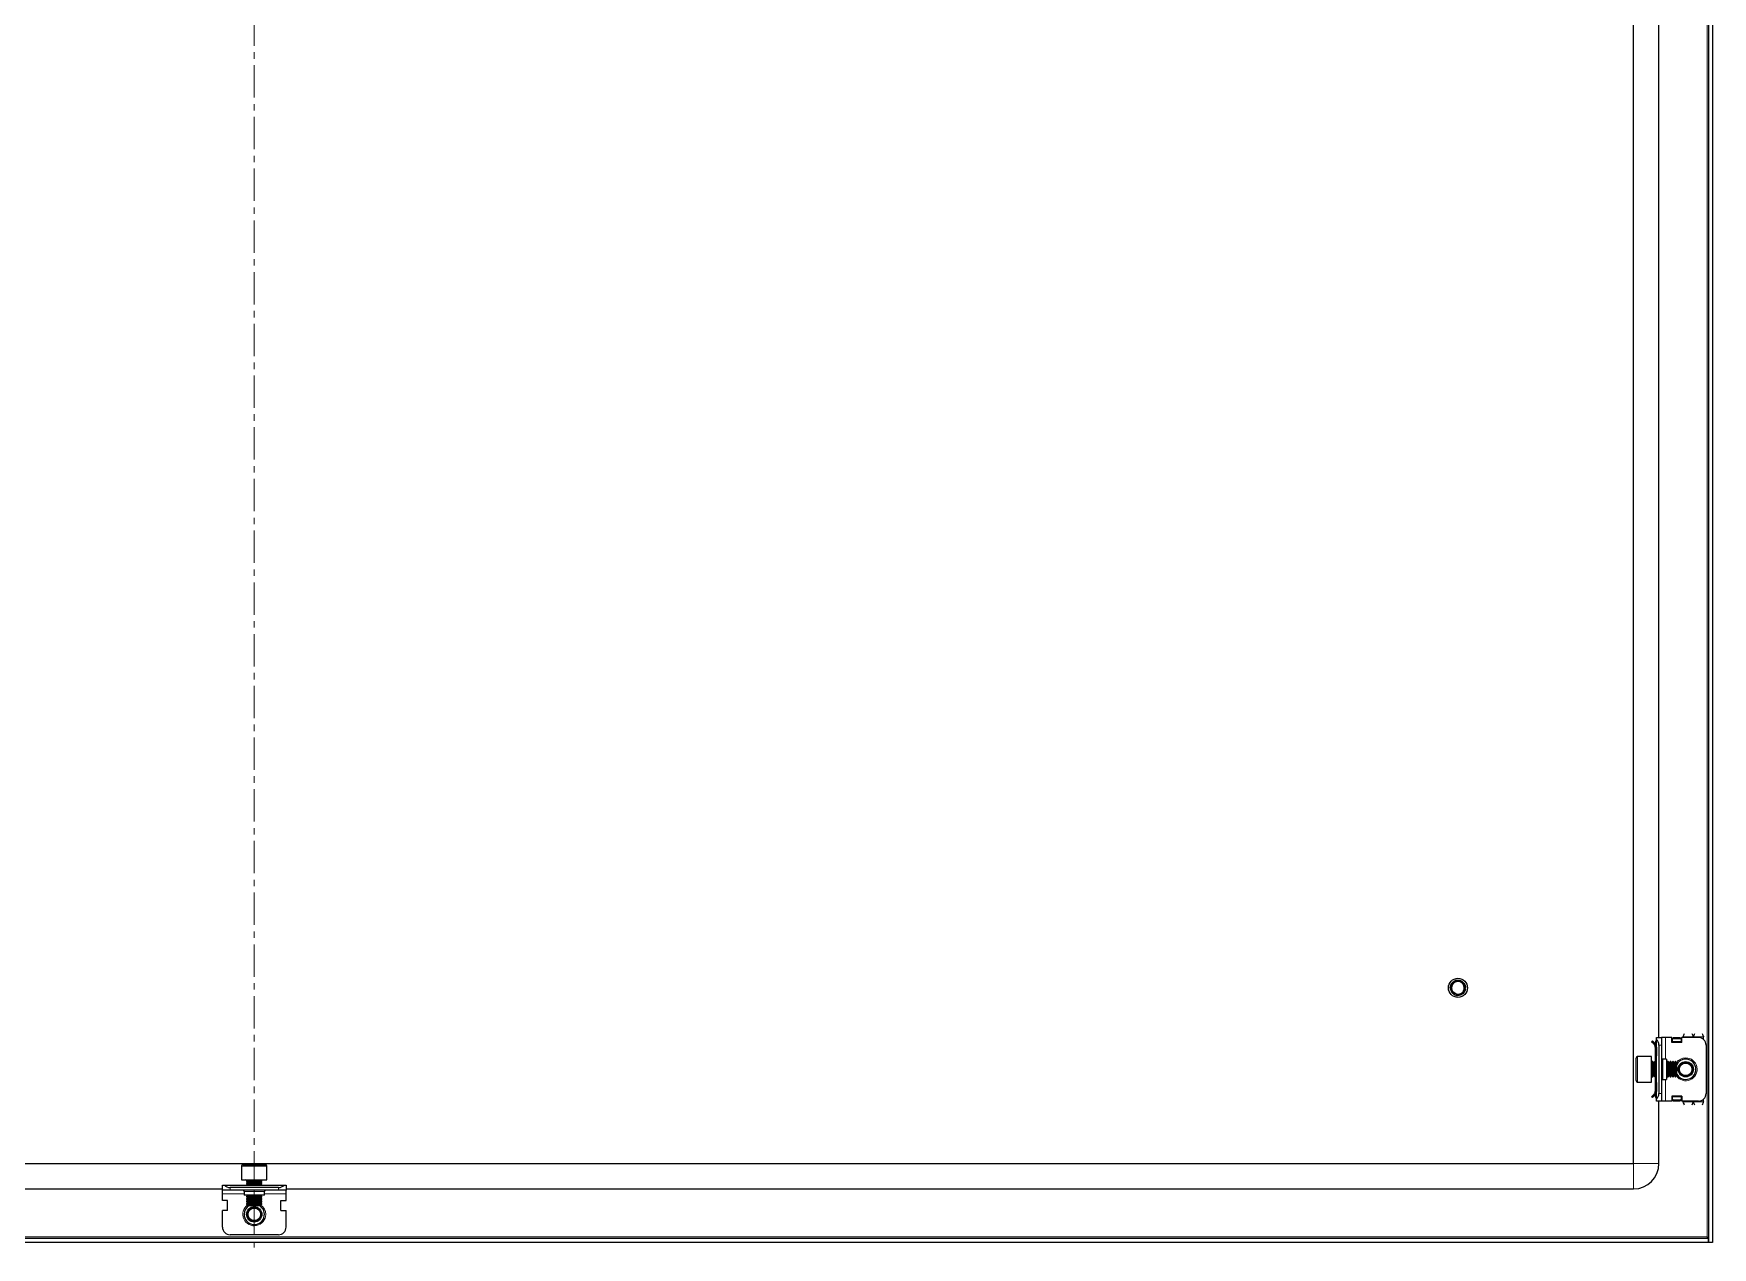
# Model space of a CAD drawing. Header units: millimetres. Extents: x -637 to 2088, y -736 to 1285.
# Drawn here: x 1428 to 2088, y -622 to -145 of the extents above; entities that cross this region are included whole.
import ezdxf

# ---------------------------------------------------------------- set-up
doc = ezdxf.new("R2010")
doc.units = ezdxf.units.MM
doc.linetypes.add('CENTERX2', pattern=[20.32, 12.7, -2.54, 2.54, -2.54])
doc.layers.add('FORMAT', color=7, linetype='Continuous')

msp = doc.modelspace()

# ---------------------------------------------------------------- linework, layer by layer
at = {"color": 8, "linetype": 'Continuous', "lineweight": 18}
for p, q in [((2086.01, 1138.51), (2086.01, -618.29)), ((2069.61, -539.89), (2069.61, -548.39)), ((2076.61, -539.64), (2080.61, -539.64)), ((2084.61, -539.64), (2080.61, -539.64)), ((2058.71, -547.39), (2058.71, -549.69)), ((2066.11, -541.89), (2065.61, -541.89)), ((2066.11, -541.39), (2065.9, -541.18)), ((2068.11, -542.89), (2067.11, -542.89)), ((2075.86, -541.53), (2072.36, -541.53)), ((2058.71, -549.69), (2058.71, -557.39)), ((2064.36, -549.39), (2064.36, -555.39)), ((2068.61, -548.39), (2068.61, -556.39)), ((2069.61, -556.39), (2069.61, -564.89)), ((2066.11, -562.89), (2065.61, -562.89)), ((2066.11, -563.39), (2065.9, -563.59)), ((2067.11, -561.89), (2068.11, -561.89)), ((2072.36, -563.24), (2075.86, -563.24)), ((2080.61, -565.14), (2076.61, -565.14)), ((2084.61, -565.14), (2080.61, -565.14)), ((1517.8, -590.49), (1510.11, -590.49)), ((1520.11, -590.49), (1517.8, -590.49)), ((2057.11, -589.39), (2057.11, -599.39)), ((2057.11, -589.39), (2067.11, -589.39)), ((1505.61, -598.89), (1505.61, -599.89)), ((1518.11, -596.14), (1512.11, -596.14)), ((1524.61, -599.89), (1524.61, -598.89)), ((1511.11, -601.39), (1502.61, -601.39)), ((1519.11, -600.39), (1511.11, -600.39)), ((1527.61, -601.39), (1519.11, -601.39)), ((2086.01, -618.29), (944.21, -618.29))]:
    msp.add_line(p, q, dxfattribs=at)
at = {"color": 7, "linetype": 'Continuous', "lineweight": 25}
for p, q in [((2086.61, 1140.61), (2086.61, -620.39)), ((2088.11, 1140.61), (2088.11, -620.39)), ((2057.11, -589.39), (2057.11, 1109.61)), ((2067.11, -539.89), (2067.11, -64.89)), ((1985.11, -520.19), (1985.17, -519.88)), ((1985.11, -520.19), (1985.11, -520.24)), ((1985.11, -520.39), (1985.11, -520.38)), ((1985.13, -519.98), (1985.13, -520.03)), ((1985.13, -520.79), (1985.14, -520.84)), ((1985.17, -519.78), (1985.16, -519.83)), ((1985.21, -519.59), (1985.2, -519.63)), ((1985.27, -519.41), (1985.26, -519.45)), ((1985.32, -519.27), (1985.43, -519.09)), ((1985.34, -519.27), (1985.44, -519.08)), ((1985.81, -521.25), (1985.65, -520.84)), ((1985.84, -518.42), (1986, -518.29)), ((1985.87, -518.46), (1985.98, -518.27)), ((1986.57, -517.81), (1986.84, -517.69)), ((1987.13, -517.55), (1987.42, -517.49)), ((1987.51, -517.45), (1987.46, -517.46)), ((1988.64, -517.44), (1988.6, -517.43)), ((1988.82, -517.47), (1988.78, -517.46)), ((1989, -517.52), (1988.96, -517.51)), ((1989.18, -517.59), (1989.14, -517.57)), ((1989.54, -517.75), (1989.5, -517.73)), ((1989.54, -517.75), (1989.68, -517.87)), ((1989.71, -517.85), (1989.67, -517.83)), ((1989.89, -517.97), (1989.85, -517.94)), ((1989.89, -517.97), (1990.09, -518.16)), ((1990.05, -518.1), (1990.01, -518.07)), ((1990.2, -518.24), (1990.16, -518.2)), ((1990.33, -518.38), (1990.3, -518.34)), ((1990.92, -519.35), (1990.92, -519.34)), ((1991.02, -521.09), (1990.95, -521.33)), ((1990.98, -519.52), (1990.97, -519.48)), ((1991.03, -519.7), (1991.02, -519.66)), ((1991.02, -521.09), (1991.03, -521.04)), ((1991.06, -519.89), (1991.06, -519.84)), ((1991.06, -520.89), (1991.07, -520.84)), ((1991.09, -520.08), (1991.08, -520.03)), ((1991.1, -520.28), (1991.08, -520.52)), ((1991.09, -520.69), (1991.1, -520.64)), ((1991.1, -520.28), (1991.1, -520.23)), ((1991.1, -520.48), (1991.11, -520.43)), ((1985.95, -522.47), (1985.83, -522.33)), ((1985.83, -522.34), (1985.85, -522.36)), ((1985.95, -522.47), (1985.98, -522.5)), ((1986.09, -522.61), (1986.12, -522.64)), ((1986.24, -522.74), (1986.28, -522.77)), ((1986.41, -522.86), (1986.45, -522.89)), ((1987.91, -523.38), (1988.65, -523.31)), ((1988.8, -523.31), (1988.84, -523.3)), ((1988.99, -523.25), (1989.03, -523.24)), ((1989.18, -523.19), (1989.23, -523.17)), ((1989.55, -523.01), (1989.33, -523.09)), ((1989.37, -523.11), (1989.42, -523.09)), ((1989.73, -522.91), (1989.53, -523.02)), ((1989.55, -522.94), (1989.6, -522.99)), ((1989.55, -523.01), (1989.6, -522.99)), ((1990.18, -522.55), (1990.21, -522.52)), ((1990.97, -521.28), (1990.98, -521.23)), ((2066.11, -539.89), (2068.11, -539.89)), ((2066.11, -540.65), (2066.11, -539.89)), ((2066.11, -564.12), (2066.11, -540.65)), ((2068.11, -539.89), (2068.11, -542.89)), ((2069.61, -539.89), (2068.11, -539.89)), ((2072.11, -539.89), (2069.61, -539.89)), ((2072.11, -541.89), (2072.11, -539.89)), ((2072.36, -540.27), (2072.86, -539.91)), ((2072.86, -540.27), (2072.36, -540.62)), ((2072.36, -540.62), (2072.36, -540.27)), ((2072.36, -541.53), (2072.36, -540.62)), ((2072.86, -539.91), (2072.86, -540.27)), ((2072.86, -539.91), (2075.36, -539.91)), ((2072.86, -540.27), (2075.36, -540.27)), ((2075.36, -540.27), (2075.36, -539.91)), ((2075.36, -539.91), (2075.86, -540.27)), ((2075.86, -540.62), (2075.36, -540.27)), ((2075.86, -540.27), (2075.86, -540.62)), ((2075.86, -540.62), (2075.86, -541.53)), ((2075.91, -540), (2075.91, -541.89)), ((2076.11, -540), (2075.91, -540)), ((2076.11, -541.89), (2076.11, -539.89)), ((2082.61, -539.89), (2076.11, -539.89)), ((2076.61, -539.89), (2076.61, -539.64)), ((2084.61, -540.65), (2084.61, -539.64)), ((2064.11, -547.39), (2058.71, -547.39)), ((2064.11, -549.69), (2064.11, -547.39)), ((2064.55, -541.25), (2064.19, -541.6)), ((2065.17, -542.58), (2064.19, -541.6)), ((2065.52, -542.22), (2064.55, -541.25)), ((2065.17, -542.58), (2065.52, -542.22)), ((2065.61, -541.89), (2065.61, -542.28)), ((2065.61, -543.64), (2066.11, -543.64)), ((2065.61, -543.64), (2065.61, -547.14)), ((2066.11, -547.14), (2065.61, -547.14)), ((2065.61, -547.14), (2065.61, -549.39)), ((2065.9, -541.18), (2066.11, -540.97)), ((2066.11, -543.64), (2066.11, -547.14)), ((2067.11, -542.89), (2067.11, -561.89)), ((2068.11, -542.89), (2068.11, -561.89)), ((2076.11, -541.89), (2072.11, -541.89)), ((2072.36, -541.89), (2072.36, -541.53)), ((2075.86, -541.53), (2075.86, -541.89)), ((2085.61, -542.89), (2085.61, -561.89)), ((2058.11, -550.02), (2058.11, -547.99)), ((2058.11, -556.79), (2058.11, -550.02)), ((2064.11, -557.39), (2064.11, -549.69)), ((2064.72, -549.39), (2064.36, -549.39)), ((2065.11, -549.94), (2064.72, -549.39)), ((2064.72, -554.91), (2064.72, -549.39)), ((2065.49, -549.39), (2065.11, -549.94)), ((2065.11, -554.45), (2065.11, -549.94)), ((2065.72, -549.39), (2065.49, -549.39)), ((2065.49, -554.91), (2065.49, -549.39)), ((2066.11, -549.94), (2065.72, -549.39)), ((2065.72, -554.91), (2065.72, -549.39)), ((2070.11, -548.39), (2068.61, -548.39)), ((2070.11, -548.39), (2070.11, -556.39)), ((2070.49, -549.39), (2070.11, -549.94)), ((2070.72, -549.39), (2070.49, -549.39)), ((2070.49, -554.91), (2070.49, -549.39)), ((2071.11, -549.94), (2070.72, -549.39)), ((2070.72, -554.91), (2070.72, -549.39)), ((2071.49, -549.39), (2071.11, -549.94)), ((2071.11, -554.45), (2071.11, -549.94)), ((2071.72, -549.39), (2071.49, -549.39)), ((2071.49, -554.91), (2071.49, -549.39)), ((2072.11, -549.94), (2071.72, -549.39)), ((2071.72, -554.91), (2071.72, -549.39)), ((2072.49, -549.39), (2072.11, -549.94)), ((2072.11, -554.45), (2072.11, -549.94)), ((2072.72, -549.39), (2072.49, -549.39)), ((2072.49, -554.91), (2072.49, -549.39)), ((2073.11, -549.94), (2072.72, -549.39)), ((2072.72, -554.91), (2072.72, -549.39)), ((2073.49, -549.39), (2073.11, -549.94)), ((2073.11, -554.45), (2073.11, -549.94)), ((2073.55, -549.39), (2073.49, -549.39)), ((2073.49, -554.91), (2073.49, -549.39)), ((2074.11, -549.94), (2073.55, -549.39)), ((2073.55, -550.77), (2073.55, -549.39)), ((2073.55, -555.39), (2073.55, -550.77)), ((2074.11, -551.07), (2074.11, -549.94)), ((2074.11, -554.83), (2074.11, -551.07)), ((2058.71, -557.39), (2064.11, -557.39)), ((2064.36, -555.39), (2064.72, -555.39)), ((2064.72, -555.39), (2065.11, -554.83)), ((2064.72, -555.39), (2064.72, -554.91)), ((2065.11, -554.83), (2065.11, -554.45)), ((2065.11, -554.83), (2065.49, -555.39)), ((2065.49, -555.39), (2065.49, -554.91)), ((2065.49, -555.39), (2065.72, -555.39)), ((2065.61, -555.39), (2065.61, -557.64)), ((2065.61, -557.64), (2066.11, -557.64)), ((2065.61, -557.64), (2065.61, -561.14)), ((2065.72, -555.39), (2066.11, -554.83)), ((2065.72, -555.39), (2065.72, -554.91)), ((2066.11, -557.64), (2066.11, -561.14)), ((2068.61, -556.39), (2070.11, -556.39)), ((2070.11, -554.83), (2070.49, -555.39)), ((2070.49, -555.39), (2070.49, -554.91)), ((2070.49, -555.39), (2070.72, -555.39)), ((2070.72, -555.39), (2071.11, -554.83)), ((2070.72, -555.39), (2070.72, -554.91)), ((2071.11, -554.83), (2071.11, -554.45)), ((2071.11, -554.83), (2071.49, -555.39)), ((2071.49, -555.39), (2071.49, -554.91)), ((2071.49, -555.39), (2071.72, -555.39)), ((2071.72, -555.39), (2072.11, -554.83)), ((2071.72, -555.39), (2071.72, -554.91)), ((2072.11, -554.83), (2072.11, -554.45)), ((2072.11, -554.83), (2072.49, -555.39)), ((2072.49, -555.39), (2072.49, -554.91)), ((2072.49, -555.39), (2072.72, -555.39)), ((2072.72, -555.39), (2073.11, -554.83)), ((2072.72, -555.39), (2072.72, -554.91)), ((2073.11, -554.83), (2073.11, -554.45)), ((2073.11, -554.83), (2073.49, -555.39)), ((2073.49, -555.39), (2073.49, -554.91)), ((2073.49, -555.39), (2073.55, -555.39)), ((2073.55, -555.39), (2074.11, -554.83)), ((2065.17, -562.2), (2064.19, -563.17)), ((2064.55, -563.53), (2064.19, -563.17)), ((2065.52, -562.55), (2064.55, -563.53)), ((2065.17, -562.2), (2065.52, -562.55)), ((2065.61, -561.14), (2066.11, -561.14)), ((2065.61, -562.89), (2065.61, -562.43)), ((2066.11, -563.8), (2065.9, -563.59)), ((2066.11, -564.89), (2066.11, -564.12)), ((2068.11, -564.89), (2066.11, -564.89)), ((2067.11, -589.39), (2067.11, -564.89)), ((2068.11, -561.89), (2068.11, -564.89)), ((2069.61, -564.89), (2068.11, -564.89)), ((2072.11, -564.89), (2069.61, -564.89)), ((2076.11, -562.89), (2072.11, -562.89)), ((2072.11, -562.89), (2072.11, -564.89)), ((2072.36, -563.24), (2072.36, -562.89)), ((2072.36, -564.15), (2072.36, -563.24)), ((2072.36, -564.15), (2072.86, -564.51)), ((2072.36, -564.51), (2072.36, -564.15)), ((2072.86, -564.86), (2072.36, -564.51)), ((2075.36, -564.51), (2072.86, -564.51)), ((2072.86, -564.51), (2072.86, -564.86)), ((2075.36, -564.86), (2072.86, -564.86)), ((2075.36, -564.51), (2075.86, -564.15)), ((2075.36, -564.86), (2075.36, -564.51)), ((2075.86, -564.51), (2075.36, -564.86)), ((2075.86, -562.89), (2075.86, -563.24)), ((2075.86, -563.24), (2075.86, -564.15)), ((2075.86, -564.15), (2075.86, -564.51)), ((2075.91, -562.89), (2075.91, -564.77)), ((2075.91, -564.77), (2076.11, -564.77)), ((2076.11, -562.89), (2076.11, -564.89)), ((2082.61, -564.89), (2076.11, -564.89)), ((2076.61, -565.14), (2076.61, -564.89)), ((2084.61, -565.14), (2084.61, -564.12)), ((973.11, -589.39), (2057.11, -589.39)), ((1510.11, -590.49), (1510.11, -595.89)), ((1510.71, -589.89), (1517.48, -589.89)), ((1517.48, -589.89), (1519.51, -589.89)), ((1520.11, -595.89), (1520.11, -590.49)), ((973.11, -599.39), (1502.61, -599.39)), ((1502.61, -599.89), (1502.61, -597.89)), ((1502.61, -597.89), (1503.37, -597.89)), ((1505.61, -599.89), (1502.61, -599.89)), ((1502.61, -601.39), (1502.61, -599.89)), ((1503.37, -597.89), (1526.84, -597.89)), ((1524.61, -598.89), (1505.61, -598.89)), ((1524.61, -599.89), (1505.61, -599.89)), ((1510.11, -595.89), (1517.8, -595.89)), ((1512.11, -596.14), (1512.11, -596.5)), ((1512.11, -596.5), (1512.66, -596.89)), ((1512.11, -596.5), (1512.58, -596.5)), ((1512.66, -596.89), (1512.11, -597.27)), ((1512.11, -597.27), (1512.11, -597.5)), ((1512.11, -597.27), (1512.58, -597.27)), ((1512.11, -597.5), (1512.66, -597.89)), ((1512.11, -597.5), (1512.58, -597.5)), ((1512.58, -596.5), (1518.11, -596.5)), ((1512.58, -597.27), (1518.11, -597.27)), ((1512.58, -597.5), (1518.11, -597.5)), ((1512.66, -596.89), (1513.05, -596.89)), ((1513.05, -596.89), (1517.55, -596.89)), ((1517.55, -596.89), (1518.11, -596.5)), ((1518.11, -597.27), (1517.55, -596.89)), ((1517.55, -597.89), (1518.11, -597.5)), ((1517.8, -595.89), (1520.11, -595.89)), ((1518.11, -596.5), (1518.11, -596.14)), ((1518.11, -597.5), (1518.11, -597.27)), ((1527.61, -599.89), (1524.61, -599.89)), ((1526.84, -597.89), (1527.61, -597.89)), ((1527.61, -597.89), (1527.61, -599.89)), ((1527.61, -599.39), (2057.11, -599.39)), ((1527.61, -601.39), (1527.61, -599.89)), ((1502.61, -603.89), (1502.61, -601.39)), ((1504.61, -603.89), (1502.61, -603.89)), ((1504.61, -607.89), (1504.61, -603.89)), ((1511.11, -600.39), (1511.11, -601.89)), ((1519.11, -601.89), (1511.11, -601.89)), ((1512.66, -601.89), (1512.11, -602.27)), ((1512.11, -602.27), (1512.11, -602.5)), ((1512.11, -602.27), (1512.58, -602.27)), ((1512.11, -602.5), (1512.66, -602.89)), ((1512.11, -602.5), (1512.58, -602.5)), ((1512.66, -602.89), (1512.11, -603.27)), ((1512.11, -603.27), (1512.11, -603.5)), ((1512.11, -603.27), (1512.58, -603.27)), ((1512.11, -603.5), (1512.66, -603.89)), ((1512.11, -603.5), (1512.58, -603.5)), ((1512.66, -603.89), (1512.11, -604.27)), ((1512.11, -604.27), (1512.11, -604.5)), ((1512.11, -604.27), (1512.58, -604.27)), ((1512.11, -604.5), (1512.66, -604.89)), ((1512.11, -604.5), (1512.58, -604.5)), ((1512.66, -604.89), (1512.11, -605.27)), ((1512.11, -605.27), (1512.11, -605.33)), ((1512.11, -605.27), (1512.58, -605.27)), ((1512.11, -605.33), (1512.66, -605.89)), ((1512.11, -605.33), (1516.72, -605.33)), ((1512.58, -602.27), (1518.11, -602.27)), ((1512.58, -602.5), (1518.11, -602.5)), ((1512.58, -603.27), (1518.11, -603.27)), ((1512.58, -603.5), (1518.11, -603.5)), ((1512.58, -604.27), (1518.11, -604.27)), ((1512.58, -604.5), (1518.11, -604.5)), ((1512.58, -605.27), (1518.11, -605.27)), ((1512.66, -602.89), (1513.05, -602.89)), ((1512.66, -603.89), (1513.05, -603.89)), ((1512.66, -604.89), (1513.05, -604.89)), ((1512.66, -605.89), (1516.42, -605.89)), ((1513.05, -602.89), (1517.55, -602.89)), ((1513.05, -603.89), (1517.55, -603.89)), ((1513.05, -604.89), (1517.55, -604.89)), ((1516.42, -605.89), (1517.55, -605.89)), ((1516.72, -605.33), (1518.11, -605.33)), ((1518.11, -602.27), (1517.55, -601.89)), ((1517.55, -602.89), (1518.11, -602.5)), ((1518.11, -603.27), (1517.55, -602.89)), ((1517.55, -603.89), (1518.11, -603.5)), ((1518.11, -604.27), (1517.55, -603.89)), ((1517.55, -604.89), (1518.11, -604.5)), ((1518.11, -605.27), (1517.55, -604.89)), ((1517.55, -605.89), (1518.11, -605.33)), ((1518.11, -602.5), (1518.11, -602.27)), ((1518.11, -603.5), (1518.11, -603.27)), ((1518.11, -604.5), (1518.11, -604.27)), ((1518.11, -605.33), (1518.11, -605.27)), ((1519.11, -601.89), (1519.11, -600.39)), ((1525.61, -603.89), (1527.61, -603.89)), ((1525.61, -607.89), (1525.61, -603.89)), ((1527.61, -603.89), (1527.61, -601.39)), ((1502.61, -614.39), (1502.61, -607.89)), ((1504.61, -607.89), (1502.61, -607.89)), ((1525.61, -607.89), (1527.61, -607.89)), ((1527.61, -614.39), (1527.61, -607.89)), ((2086.41, -618.89), (943.81, -618.89)), ((1524.61, -617.39), (1505.61, -617.39)), ((2086.01, -618.29), (2086.25, -618.89)), ((2086.41, -618.89), (2086.41, -620.39)), ((2086.41, -620.39), (943.81, -620.39)), ((2088.11, -620.39), (2086.61, -620.39))]:
    msp.add_line(p, q, dxfattribs=at)
for centre, radius in [((1988.11, -520.39), 3.75), ((2077.61, -552.39), 3), ((2077.61, -552.39), 2.76), ((2077.61, -552.39), 2.45), ((1515.11, -609.39), 3), ((1515.11, -609.39), 2.76), ((1515.11, -609.39), 2.45)]:
    msp.add_circle(centre, radius, dxfattribs=at)
for centre, radius, start, end in [((1988.11, -520.39), 3, 180, 220.74374), ((1988.11, -520.39), 2.5, 168.59442, 190.51652), ((1988.11, -520.39), 2.5, 108.59442, 168.59442), ((1988.11, -520.39), 2.5, 48.59442, 108.59442), ((1988.11, -520.39), 2.5, 288.59442, 348.59442), ((1988.11, -520.39), 2.5, 348.59442, 48.59442), ((1988.11, -520.39), 3, 239.92857, 266.21929), ((1988.11, -520.39), 2.5, 255.88813, 288.59442), ((2064.11, -542.89), 3, 360, 48.18969), ((2082.61, -542.89), 3, 360, 90), ((2058.71, -547.99), 0.6, 90, 180), ((2066.61, -541.89), 1, 135, 180), ((2064.36, -549.14), 0.25, 180, 270), ((2068.61, -547.89), 0.5, 180, 270), ((2077.61, -552.39), 4, 270, 151.04498), ((2058.71, -556.79), 0.6, 180, 270), ((2064.36, -555.64), 0.25, 90, 180), ((2068.61, -556.89), 0.5, 90, 180), ((2077.61, -552.39), 4, 208.95502, 270), ((2066.61, -562.89), 1, 180, 225), ((2064.11, -561.89), 3, 311.81031, 360), ((2082.61, -561.89), 3, 270, 360), ((1510.71, -590.49), 0.6, 90, 180), ((1519.51, -590.49), 0.6, 0, 90), ((2057.11, -589.39), 10, 270, 0), ((1505.61, -595.89), 3, 221.81031, 270), ((1510.61, -600.39), 0.5, 0, 90), ((1511.86, -596.14), 0.25, 0, 90), ((1518.36, -596.14), 0.25, 90, 180), ((1519.61, -600.39), 0.5, 90, 180), ((1524.61, -595.89), 3, 270, 318.18969), ((1515.11, -609.39), 4, 118.95502, 180), ((1515.11, -609.39), 4, 180, 61.04498), ((1505.61, -614.39), 3, 180, 270), ((1524.61, -614.39), 3, 270, 0)]:
    msp.add_arc(centre, radius, start, end, dxfattribs=at)
at = {"color": 8, "linetype": 'Continuous', "lineweight": 18}
for centre, start, end in [((2077.61, -552.39), 215.46217, 90), ((2077.61, -552.39), 90, 144.53783), ((1515.11, -609.39), 125.46217, 0), ((1515.11, -609.39), 0, 54.53783)]:
    msp.add_arc(centre, 4.5, start, end, dxfattribs=at)
at = {"color": 7, "linetype": 'Continuous', "lineweight": 25}
for points, knots in [([(1985.11, -520.4), (1985.1, -520.34), (1985.1, -520.27), (1985.12, -520.19), (1985.13, -520.16)], [0, 0, 0, 0, 0.659859, 1, 1, 1, 1]), ([(1985.6, -520.1), (1985.59, -520.11), (1985.57, -520.15), (1985.53, -520.2), (1985.48, -520.25), (1985.41, -520.3), (1985.34, -520.34), (1985.25, -520.37), (1985.18, -520.38), (1985.13, -520.38), (1985.11, -520.38)], [0, 0, 0, 0, 0.060221, 0.18113, 0.301988, 0.42281, 0.589437, 0.75603, 0.87711, 1, 1, 1, 1]), ([(1985.11, -520.19), (1985.15, -520.18), (1985.21, -520.15), (1985.31, -520.13), (1985.4, -520.13), (1985.48, -520.14), (1985.53, -520.16), (1985.55, -520.17)], [0, 0, 0, 0, 0.235039, 0.445532, 0.651268, 0.847853, 1, 1, 1, 1]), ([(1985.46, -520.26), (1985.44, -520.25), (1985.38, -520.23), (1985.29, -520.22), (1985.19, -520.22), (1985.14, -520.23), (1985.11, -520.24)], [0, 0, 0, 0, 0.237597, 0.516729, 0.755527, 1, 1, 1, 1]), ([(1985.11, -520.4), (1985.14, -520.38), (1985.2, -520.35), (1985.29, -520.32), (1985.35, -520.32), (1985.38, -520.31)], [0, 0, 0, 0, 0.371226, 0.708872, 1, 1, 1, 1]), ([(1986.04, -522.17), (1986.01, -522.15), (1985.77, -521.92), (1985.42, -521.46), (1985.18, -520.85), (1985.12, -520.5), (1985.11, -520.39)], [0, 0, 0, 0, 0.050685, 0.485619, 0.826643, 1, 1, 1, 1]), ([(1985.13, -519.98), (1985.17, -519.97), (1985.23, -519.95), (1985.33, -519.94), (1985.42, -519.95), (1985.5, -519.98), (1985.56, -520.01), (1985.59, -520.03), (1985.6, -520.04)], [0, 0, 0, 0, 0.214065, 0.402363, 0.585629, 0.760234, 0.923894, 1, 1, 1, 1]), ([(1985.57, -520.14), (1985.55, -520.13), (1985.49, -520.09), (1985.4, -520.05), (1985.31, -520.03), (1985.21, -520.02), (1985.16, -520.03), (1985.13, -520.03)], [0, 0, 0, 0, 0.189173, 0.404697, 0.62022, 0.807935, 1, 1, 1, 1]), ([(1985.17, -520.98), (1985.16, -520.94), (1985.14, -520.87), (1985.14, -520.81), (1985.14, -520.78)], [0, 0, 0, 0, 0.621931, 1, 1, 1, 1]), ([(1985.63, -520.04), (1985.62, -520.03), (1985.59, -519.99), (1985.53, -519.94), (1985.44, -519.88), (1985.35, -519.85), (1985.25, -519.83), (1985.19, -519.83), (1985.16, -519.83)], [0, 0, 0, 0, 0.069872, 0.258455, 0.446951, 0.635422, 0.81547, 1, 1, 1, 1]), ([(1985.17, -519.78), (1985.18, -519.73), (1985.19, -519.65), (1985.22, -519.58), (1985.24, -519.55)], [0, 0, 0, 0, 0.6579883, 1, 1, 1, 1]), ([(1985.17, -519.78), (1985.2, -519.77), (1985.27, -519.76), (1985.36, -519.77), (1985.45, -519.79), (1985.52, -519.82), (1985.58, -519.87), (1985.62, -519.9), (1985.63, -519.92)], [0, 0, 0, 0, 0.208898, 0.388587, 0.562428, 0.727295, 0.881578, 1, 1, 1, 1]), ([(1985.63, -519.89), (1985.62, -519.87), (1985.59, -519.82), (1985.52, -519.77), (1985.45, -519.71), (1985.37, -519.67), (1985.29, -519.64), (1985.23, -519.64), (1985.2, -519.63)], [0, 0, 0, 0, 0.137266, 0.30795, 0.478578, 0.649185, 0.822833, 1, 1, 1, 1]), ([(1985.21, -519.59), (1985.24, -519.59), (1985.31, -519.58), (1985.39, -519.6), (1985.47, -519.63), (1985.54, -519.67), (1985.6, -519.73), (1985.64, -519.78), (1985.65, -519.82), (1985.66, -519.83)], [0, 0, 0, 0, 0.165667, 0.330522, 0.488809, 0.638525, 0.778629, 0.909213, 1, 1, 1, 1]), ([(1985.63, -519.75), (1985.63, -519.74), (1985.61, -519.69), (1985.55, -519.63), (1985.48, -519.56), (1985.41, -519.51), (1985.33, -519.47), (1985.28, -519.46), (1985.26, -519.45)], [0, 0, 0, 0, 0.076151, 0.276704, 0.47712, 0.677473, 0.837574, 1, 1, 1, 1]), ([(1985.27, -519.41), (1985.48, -518.98), (1985.79, -518.34), (1986.38, -517.94), (1986.58, -517.8)], [0, 0, 0, 0, 0.657042, 1, 1, 1, 1]), ([(1985.27, -519.41), (1985.3, -519.41), (1985.36, -519.42), (1985.44, -519.45), (1985.51, -519.49), (1985.56, -519.54), (1985.61, -519.6), (1985.64, -519.67), (1985.66, -519.72), (1985.66, -519.75), (1985.66, -519.76)], [0, 0, 0, 0, 0.154027, 0.307095, 0.452862, 0.590123, 0.718565, 0.838856, 0.95247, 1, 1, 1, 1]), ([(1985.3, -519.41), (1985.33, -519.31), (1985.37, -519.13), (1985.46, -518.98), (1985.49, -518.92)], [0, 0, 0, 0, 0.608978, 1, 1, 1, 1]), ([(1985.47, -519), (1985.5, -518.93), (1985.58, -518.72), (1985.75, -518.56), (1985.86, -518.45)], [0, 0, 0, 0, 0.333789, 1, 1, 1, 1]), ([(1985.56, -518.87), (1985.58, -518.81), (1985.68, -518.52), (1985.92, -518.31), (1986.13, -518.13)], [0, 0, 0, 0, 0.171865, 1, 1, 1, 1]), ([(1985.6, -520.05), (1985.59, -520.16), (1985.57, -520.43), (1985.62, -520.69), (1985.65, -520.84)], [0, 0, 0, 0, 0.408521, 1, 1, 1, 1]), ([(1985.66, -519.89), (1985.65, -519.9), (1985.64, -519.95), (1985.62, -520), (1985.6, -520.04), (1985.6, -520.05)], [0, 0, 0, 0, 0.157682, 0.80304, 1, 1, 1, 1]), ([(1986.95, -518.02), (1986.88, -518.06), (1986.56, -518.25), (1986.07, -518.71), (1985.76, -519.3), (1985.67, -519.64), (1985.66, -519.7)], [0, 0, 0, 0, 0.104785, 0.513079, 0.918136, 1, 1, 1, 1]), ([(1985.66, -519.7), (1985.66, -519.73), (1985.67, -519.79), (1985.66, -519.86), (1985.66, -519.89)], [0, 0, 0, 0, 0.5444726, 1, 1, 1, 1]), ([(1985.84, -518.42), (1985.83, -518.43), (1985.82, -518.44), (1985.8, -518.46), (1985.79, -518.48)], [0, 0, 0, 0, 0.2967964, 1, 1, 1, 1]), ([(1985.96, -518.29), (1985.96, -518.29), (1985.95, -518.3), (1985.94, -518.31), (1985.93, -518.32)], [0, 0, 0, 0, 0.4842322, 1, 1, 1, 1]), ([(1986.1, -518.16), (1986.09, -518.16), (1986.08, -518.17), (1986.07, -518.18), (1986.07, -518.19)], [0, 0, 0, 0, 0.485158, 1, 1, 1, 1]), ([(1986.24, -518.04), (1986.24, -518.04), (1986.23, -518.05), (1986.21, -518.06), (1986.21, -518.06)], [0, 0, 0, 0, 0.4845464, 1, 1, 1, 1]), ([(1986.4, -517.92), (1986.39, -517.92), (1986.38, -517.93), (1986.37, -517.94), (1986.36, -517.95)], [0, 0, 0, 0, 0.482687, 1, 1, 1, 1]), ([(1986.4, -517.92), (1986.41, -517.91), (1986.46, -517.88), (1986.52, -517.85), (1986.56, -517.84)], [0, 0, 0, 0, 0.230751, 1, 1, 1, 1]), ([(1986.57, -517.81), (1986.56, -517.81), (1986.55, -517.82), (1986.53, -517.83), (1986.53, -517.84)], [0, 0, 0, 0, 0.480194, 1, 1, 1, 1]), ([(1986.57, -517.81), (1986.6, -517.83), (1986.66, -517.86), (1986.73, -517.93), (1986.77, -517.98), (1986.78, -518.01)], [0, 0, 0, 0, 0.362858, 0.693435, 1, 1, 1, 1]), ([(1986.93, -518.07), (1986.92, -518.07), (1986.88, -518.06), (1986.81, -518.03), (1986.73, -517.98), (1986.65, -517.91), (1986.61, -517.84), (1986.58, -517.8)], [0, 0, 0, 0, 0.084477, 0.253367, 0.470159, 0.686909, 1, 1, 1, 1]), ([(1986.75, -517.71), (1986.74, -517.72), (1986.73, -517.72), (1986.71, -517.73), (1986.7, -517.73)], [0, 0, 0, 0, 0.477867, 1, 1, 1, 1]), ([(1986.86, -518.01), (1986.86, -518), (1986.85, -517.95), (1986.82, -517.87), (1986.77, -517.8), (1986.73, -517.76), (1986.7, -517.73)], [0, 0, 0, 0, 0.154183, 0.462567, 0.728091, 1, 1, 1, 1]), ([(1986.75, -517.71), (1986.78, -517.73), (1986.84, -517.77), (1986.9, -517.85), (1986.95, -517.93), (1986.97, -517.99), (1986.98, -518.03), (1986.98, -518.03)], [0, 0, 0, 0, 0.260762, 0.494805, 0.723794, 0.94279, 1, 1, 1, 1]), ([(1986.94, -517.62), (1986.93, -517.63), (1986.91, -517.63), (1986.9, -517.64), (1986.89, -517.64)], [0, 0, 0, 0, 0.4764859, 1, 1, 1, 1]), ([(1987.03, -518.04), (1987.03, -518.02), (1987.03, -517.97), (1987.02, -517.89), (1986.99, -517.79), (1986.95, -517.71), (1986.91, -517.67), (1986.89, -517.64)], [0, 0, 0, 0, 0.114393, 0.350182, 0.585971, 0.790611, 1, 1, 1, 1]), ([(1986.94, -517.62), (1986.95, -517.62), (1987.02, -517.59), (1987.08, -517.58), (1987.13, -517.57)], [0, 0, 0, 0, 0.3010252, 1, 1, 1, 1]), ([(1986.94, -517.62), (1986.96, -517.65), (1987.02, -517.69), (1987.07, -517.77), (1987.11, -517.85), (1987.13, -517.94), (1987.14, -518), (1987.13, -518.04), (1987.13, -518.05)], [0, 0, 0, 0, 0.218347, 0.41099, 0.598711, 0.777744, 0.945667, 1, 1, 1, 1]), ([(1987.31, -518.02), (1987.3, -518.02), (1987.25, -518.04), (1987.17, -518.05), (1987.07, -518.05), (1987, -518.04), (1986.96, -518.03), (1986.95, -518.02)], [0, 0, 0, 0, 0.099011, 0.388276, 0.61301, 0.895384, 1, 1, 1, 1]), ([(1987.13, -517.55), (1987.12, -517.55), (1987.11, -517.56), (1987.09, -517.56), (1987.08, -517.57)], [0, 0, 0, 0, 0.4765794, 1, 1, 1, 1]), ([(1987.16, -518.05), (1987.16, -518.04), (1987.17, -518.01), (1987.18, -517.93), (1987.18, -517.83), (1987.16, -517.74), (1987.13, -517.65), (1987.1, -517.59), (1987.08, -517.57)], [0, 0, 0, 0, 0.019058, 0.219488, 0.419831, 0.620151, 0.807785, 1, 1, 1, 1]), ([(1987.13, -517.55), (1987.15, -517.58), (1987.2, -517.63), (1987.24, -517.71), (1987.27, -517.79), (1987.28, -517.88), (1987.27, -517.95), (1987.26, -517.99), (1987.26, -518.01)], [0, 0, 0, 0, 0.213002, 0.396975, 0.575181, 0.744364, 0.902779, 1, 1, 1, 1]), ([(1987.32, -517.49), (1987.31, -517.49), (1987.3, -517.5), (1987.28, -517.5), (1987.28, -517.5)], [0, 0, 0, 0, 0.4789775, 1, 1, 1, 1]), ([(1987.28, -518), (1987.29, -517.98), (1987.31, -517.92), (1987.33, -517.84), (1987.34, -517.75), (1987.33, -517.63), (1987.3, -517.56), (1987.28, -517.5)], [0, 0, 0, 0, 0.147065, 0.321231, 0.495346, 0.669443, 1, 1, 1, 1]), ([(1987.57, -517.78), (1987.57, -517.8), (1987.54, -517.85), (1987.48, -517.92), (1987.39, -517.99), (1987.33, -518.01), (1987.31, -518.02)], [0, 0, 0, 0, 0.153621, 0.528305, 0.811762, 1, 1, 1, 1]), ([(1987.32, -517.49), (1987.34, -517.52), (1987.38, -517.58), (1987.41, -517.66), (1987.42, -517.75), (1987.42, -517.83), (1987.4, -517.9), (1987.38, -517.96), (1987.35, -517.99), (1987.35, -518)], [0, 0, 0, 0, 0.1954613, 0.3596487, 0.5176065, 0.6667879, 0.8062679, 0.9362427, 1, 1, 1, 1]), ([(1987.4, -517.95), (1987.4, -517.95), (1987.43, -517.9), (1987.46, -517.82), (1987.49, -517.71), (1987.49, -517.62), (1987.48, -517.53), (1987.47, -517.48), (1987.46, -517.46)], [0, 0, 0, 0, 0.001313, 0.309582, 0.493731, 0.677835, 0.837663, 1, 1, 1, 1]), ([(1987.43, -517.95), (1987.46, -517.93), (1987.5, -517.89), (1987.55, -517.83), (1987.57, -517.79), (1987.57, -517.78)], [0, 0, 0, 0, 0.41332, 0.833507, 1, 1, 1, 1]), ([(1987.51, -517.45), (1987.52, -517.47), (1987.54, -517.53), (1987.56, -517.61), (1987.56, -517.69), (1987.55, -517.77), (1987.51, -517.86), (1987.47, -517.92), (1987.44, -517.95)], [0, 0, 0, 0, 0.162579, 0.32416, 0.478216, 0.623372, 0.759205, 1, 1, 1, 1]), ([(1987.47, -517.47), (1987.49, -517.46), (1987.6, -517.41), (1987.73, -517.4), (1987.84, -517.4)], [0, 0, 0, 0, 0.1698709, 1, 1, 1, 1]), ([(1987.51, -517.45), (1987.54, -517.44), (1987.86, -517.38), (1988.5, -517.37), (1989.16, -517.55), (1989.49, -517.73), (1989.56, -517.76)], [0, 0, 0, 0, 0.044285, 0.46488, 0.894202, 1, 1, 1, 1]), ([(1989.55, -518.07), (1989.49, -518.03), (1989.16, -517.86), (1988.49, -517.67), (1987.87, -517.71), (1987.57, -517.78), (1987.57, -517.78)], [0, 0, 0, 0, 0.102158, 0.551599, 0.99962, 1, 1, 1, 1]), ([(1987.94, -517.41), (1988.01, -517.4), (1988.18, -517.37), (1988.35, -517.39), (1988.45, -517.41)], [0, 0, 0, 0, 0.399625, 1, 1, 1, 1]), ([(1988.6, -517.45), (1988.65, -517.45), (1988.8, -517.45), (1988.95, -517.5), (1989.04, -517.54)], [0, 0, 0, 0, 0.353316, 1, 1, 1, 1]), ([(1989.47, -518.04), (1989.47, -518.04), (1989.47, -518.01), (1989.48, -517.94), (1989.5, -517.85), (1989.54, -517.79), (1989.56, -517.76)], [0, 0, 0, 0, 0.058255, 0.305509, 0.64716, 1, 1, 1, 1]), ([(1989.54, -517.75), (1989.54, -517.79), (1989.54, -517.86), (1989.52, -517.95), (1989.49, -518), (1989.48, -518.03)], [0, 0, 0, 0, 0.371432, 0.710618, 1, 1, 1, 1]), ([(1989.55, -518.07), (1989.57, -518.04), (1989.61, -518), (1989.65, -517.91), (1989.67, -517.86), (1989.67, -517.83)], [0, 0, 0, 0, 0.351509, 0.671861, 1, 1, 1, 1]), ([(1989.76, -518.51), (1989.75, -518.5), (1989.71, -518.47), (1989.66, -518.41), (1989.61, -518.32), (1989.58, -518.24), (1989.56, -518.15), (1989.55, -518.09), (1989.55, -518.07)], [0, 0, 0, 0, 0.066273, 0.267344, 0.423096, 0.618734, 0.814089, 1, 1, 1, 1]), ([(1989.71, -517.85), (1989.71, -517.89), (1989.71, -517.96), (1989.68, -518.06), (1989.63, -518.14), (1989.6, -518.19), (1989.57, -518.2), (1989.57, -518.21)], [0, 0, 0, 0, 0.275174, 0.522846, 0.765225, 0.99702, 1, 1, 1, 1]), ([(1989.59, -518.25), (1989.6, -518.25), (1989.64, -518.23), (1989.7, -518.18), (1989.77, -518.1), (1989.82, -518.03), (1989.84, -517.97), (1989.85, -517.94)], [0, 0, 0, 0, 0.0849649, 0.3293377, 0.5737157, 0.7844106, 1, 1, 1, 1]), ([(1989.89, -517.97), (1989.88, -518.01), (1989.87, -518.08), (1989.83, -518.16), (1989.78, -518.24), (1989.72, -518.3), (1989.67, -518.34), (1989.64, -518.35), (1989.63, -518.35)], [0, 0, 0, 0, 0.222831, 0.420099, 0.612409, 0.79585, 0.967895, 1, 1, 1, 1]), ([(1989.65, -518.38), (1989.65, -518.38), (1989.69, -518.37), (1989.75, -518.34), (1989.84, -518.29), (1989.91, -518.23), (1989.97, -518.15), (1990, -518.1), (1990.01, -518.07)], [0, 0, 0, 0, 0.002693, 0.20821, 0.413641, 0.619057, 0.807274, 1, 1, 1, 1]), ([(1990.05, -518.1), (1990.04, -518.13), (1990.02, -518.2), (1989.97, -518.28), (1989.91, -518.35), (1989.85, -518.4), (1989.79, -518.43), (1989.75, -518.44), (1989.74, -518.44)], [0, 0, 0, 0, 0.219212, 0.409339, 0.593597, 0.768568, 0.932394, 1, 1, 1, 1]), ([(1989.75, -518.47), (1989.78, -518.46), (1989.85, -518.45), (1989.94, -518.41), (1990.03, -518.36), (1990.1, -518.29), (1990.14, -518.23), (1990.16, -518.2)], [0, 0, 0, 0, 0.190996, 0.383798, 0.576553, 0.78528, 1, 1, 1, 1]), ([(1990.21, -518.59), (1990.2, -518.59), (1990.17, -518.61), (1990.12, -518.62), (1990.03, -518.63), (1989.93, -518.62), (1989.83, -518.57), (1989.78, -518.53), (1989.76, -518.51)], [0, 0, 0, 0, 0.045866, 0.230744, 0.387461, 0.658246, 0.861978, 1, 1, 1, 1]), ([(1990.2, -518.24), (1990.18, -518.27), (1990.15, -518.33), (1990.1, -518.4), (1990.03, -518.46), (1989.96, -518.49), (1989.89, -518.52), (1989.84, -518.52), (1989.82, -518.52)], [0, 0, 0, 0, 0.211659, 0.390361, 0.562352, 0.724819, 0.876696, 1, 1, 1, 1]), ([(1989.84, -518.54), (1989.85, -518.54), (1989.92, -518.55), (1990.01, -518.53), (1990.12, -518.48), (1990.22, -518.43), (1990.27, -518.37), (1990.3, -518.34)], [0, 0, 0, 0, 0.046579, 0.362688, 0.551736, 0.740753, 1, 1, 1, 1]), ([(1989.84, -518.57), (1989.87, -518.59), (1989.94, -518.61), (1990.03, -518.62), (1990.12, -518.61), (1990.18, -518.6), (1990.21, -518.59)], [0, 0, 0, 0, 0.251795, 0.502165, 0.752314, 1, 1, 1, 1]), ([(1990.33, -518.38), (1990.32, -518.4), (1990.28, -518.45), (1990.22, -518.51), (1990.15, -518.55), (1990.08, -518.58), (1990, -518.59), (1989.94, -518.6), (1989.9, -518.59), (1989.89, -518.58)], [0, 0, 0, 0, 0.169226, 0.337427, 0.497935, 0.649179, 0.790582, 0.922688, 1, 1, 1, 1]), ([(1990.94, -520.42), (1990.94, -520.35), (1990.92, -519.96), (1990.74, -519.29), (1990.38, -518.81), (1990.21, -518.59)], [0, 0, 0, 0, 0.108003, 0.585763, 1, 1, 1, 1]), ([(1990.33, -518.38), (1990.45, -518.53), (1990.73, -518.88), (1991.02, -519.54), (1991.08, -520.05), (1991.1, -520.3)], [0, 0, 0, 0, 0.274163, 0.639603, 1, 1, 1, 1]), ([(1990.42, -518.5), (1990.46, -518.54), (1990.6, -518.68), (1990.69, -518.85), (1990.75, -518.97)], [0, 0, 0, 0, 0.288707, 1, 1, 1, 1]), ([(1990.81, -521.35), (1990.8, -521.35), (1990.77, -521.34), (1990.72, -521.32), (1990.66, -521.27), (1990.61, -521.21), (1990.57, -521.14), (1990.54, -521.04), (1990.55, -520.94), (1990.56, -520.89), (1990.56, -520.88)], [0, 0, 0, 0, 0.022761, 0.192243, 0.346896, 0.477535, 0.588677, 0.783334, 0.968624, 1, 1, 1, 1]), ([(1990.54, -520.95), (1990.54, -520.98), (1990.56, -521.05), (1990.6, -521.13), (1990.64, -521.21), (1990.7, -521.27), (1990.76, -521.32), (1990.79, -521.35), (1990.81, -521.35)], [0, 0, 0, 0, 0.182737, 0.363423, 0.543947, 0.724373, 0.904747, 1, 1, 1, 1]), ([(1990.97, -521.28), (1990.94, -521.28), (1990.88, -521.28), (1990.8, -521.25), (1990.72, -521.22), (1990.66, -521.17), (1990.61, -521.11), (1990.57, -521.05), (1990.55, -521.01), (1990.54, -520.98), (1990.54, -520.98)], [0, 0, 0, 0, 0.159812, 0.318711, 0.470648, 0.614013, 0.748131, 0.873387, 0.991083, 1, 1, 1, 1]), ([(1990.56, -520.88), (1990.56, -520.85), (1990.58, -520.77), (1990.64, -520.67), (1990.71, -520.59), (1990.77, -520.52), (1990.84, -520.47), (1990.9, -520.44), (1990.93, -520.43), (1990.94, -520.42)], [0, 0, 0, 0, 0.125166, 0.336769, 0.488675, 0.640371, 0.791962, 0.943503, 1, 1, 1, 1]), ([(1990.56, -520.92), (1990.57, -520.94), (1990.6, -520.99), (1990.65, -521.06), (1990.72, -521.13), (1990.81, -521.18), (1990.9, -521.22), (1990.95, -521.23), (1990.98, -521.23)], [0, 0, 0, 0, 0.112687, 0.266978, 0.464332, 0.661607, 0.829157, 1, 1, 1, 1]), ([(1991.02, -521.09), (1990.99, -521.09), (1990.92, -521.1), (1990.83, -521.09), (1990.75, -521.06), (1990.68, -521.02), (1990.62, -520.97), (1990.58, -520.93), (1990.57, -520.91)], [0, 0, 0, 0, 0.207037, 0.38272, 0.55212, 0.712365, 0.86221, 1, 1, 1, 1]), ([(1991.06, -520.89), (1991.03, -520.9), (1990.96, -520.92), (1990.87, -520.92), (1990.78, -520.9), (1990.7, -520.87), (1990.64, -520.84), (1990.6, -520.8), (1990.59, -520.79)], [0, 0, 0, 0, 0.205811, 0.38496, 0.558827, 0.724121, 0.878934, 1, 1, 1, 1]), ([(1990.6, -520.84), (1990.62, -520.86), (1990.67, -520.91), (1990.75, -520.96), (1990.83, -521.01), (1990.93, -521.04), (1991, -521.04), (1991.03, -521.04)], [0, 0, 0, 0, 0.183111, 0.381533, 0.579913, 0.787111, 1, 1, 1, 1]), ([(1990.63, -520.7), (1990.65, -520.72), (1990.71, -520.76), (1990.79, -520.81), (1990.89, -520.84), (1990.98, -520.85), (1991.04, -520.85), (1991.07, -520.84)], [0, 0, 0, 0, 0.19243, 0.403622, 0.614801, 0.805152, 1, 1, 1, 1]), ([(1991.09, -520.69), (1991.06, -520.7), (1990.99, -520.73), (1990.9, -520.74), (1990.8, -520.73), (1990.72, -520.71), (1990.67, -520.69), (1990.64, -520.67), (1990.64, -520.67)], [0, 0, 0, 0, 0.227908, 0.430276, 0.627707, 0.816134, 0.99284, 1, 1, 1, 1]), ([(1990.71, -520.59), (1990.72, -520.59), (1990.75, -520.61), (1990.82, -520.64), (1990.92, -520.65), (1991.01, -520.65), (1991.07, -520.64), (1991.1, -520.64)], [0, 0, 0, 0, 0.0501556, 0.3045132, 0.5588802, 0.7769031, 1, 1, 1, 1]), ([(1990.73, -518.98), (1990.77, -519.04), (1990.89, -519.22), (1990.95, -519.42), (1990.99, -519.55)], [0, 0, 0, 0, 0.357545, 1, 1, 1, 1]), ([(1991.1, -520.48), (1991.07, -520.5), (1991.01, -520.53), (1990.91, -520.55), (1990.83, -520.56), (1990.78, -520.55), (1990.76, -520.54)], [0, 0, 0, 0, 0.293779, 0.558982, 0.818494, 1, 1, 1, 1]), ([(1990.88, -520.45), (1990.9, -520.46), (1990.94, -520.46), (1991.02, -520.46), (1991.08, -520.44), (1991.11, -520.43)], [0, 0, 0, 0, 0.236131, 0.613435, 1, 1, 1, 1]), ([(1990.99, -519.64), (1991.01, -519.68), (1991.07, -519.83), (1991.08, -520), (1991.09, -520.11)], [0, 0, 0, 0, 0.28291, 1, 1, 1, 1]), ([(1987.1, -522.62), (1987.02, -522.58), (1986.7, -522.43), (1986.19, -522.01), (1985.94, -521.51), (1985.81, -521.25)], [0, 0, 0, 0, 0.130652, 0.560007, 1, 1, 1, 1]), ([(1985.83, -522.34), (1985.85, -522.32), (1985.88, -522.27), (1985.95, -522.22), (1986, -522.18), (1986.03, -522.17), (1986.04, -522.17)], [0, 0, 0, 0, 0.315056, 0.630194, 0.945514, 1, 1, 1, 1]), ([(1986.4, -522.22), (1986.36, -522.21), (1986.31, -522.19), (1986.22, -522.2), (1986.15, -522.21), (1986.06, -522.23), (1985.96, -522.27), (1985.89, -522.33), (1985.85, -522.36)], [0, 0, 0, 0, 0.149407, 0.278563, 0.407661, 0.536722, 0.727045, 1, 1, 1, 1]), ([(1985.95, -522.47), (1985.96, -522.44), (1985.99, -522.39), (1986.05, -522.32), (1986.12, -522.27), (1986.19, -522.24), (1986.26, -522.22), (1986.33, -522.21), (1986.38, -522.22), (1986.41, -522.23)], [0, 0, 0, 0, 0.159446, 0.318034, 0.469983, 0.61348, 0.747649, 0.872856, 1, 1, 1, 1]), ([(1986.46, -522.27), (1986.46, -522.27), (1986.42, -522.26), (1986.36, -522.27), (1986.27, -522.29), (1986.19, -522.32), (1986.11, -522.37), (1986.04, -522.43), (1986, -522.48), (1985.98, -522.5)], [0, 0, 0, 0, 0.018281, 0.175639, 0.332896, 0.490097, 0.647274, 0.821632, 1, 1, 1, 1]), ([(1986.04, -522.17), (1986.05, -522.16), (1986.1, -522.15), (1986.18, -522.14), (1986.28, -522.16), (1986.37, -522.2), (1986.45, -522.25), (1986.54, -522.33), (1986.61, -522.45), (1986.63, -522.53), (1986.64, -522.57)], [0, 0, 0, 0, 0.073646, 0.169563, 0.351373, 0.438893, 0.519676, 0.682906, 0.8512, 1, 1, 1, 1]), ([(1986.09, -522.61), (1986.1, -522.57), (1986.12, -522.51), (1986.18, -522.43), (1986.24, -522.37), (1986.31, -522.32), (1986.38, -522.29), (1986.44, -522.28), (1986.47, -522.28), (1986.47, -522.28)], [0, 0, 0, 0, 0.198035, 0.367663, 0.531495, 0.686664, 0.831818, 0.981917, 1, 1, 1, 1]), ([(1986.54, -522.35), (1986.53, -522.35), (1986.48, -522.35), (1986.41, -522.38), (1986.32, -522.42), (1986.24, -522.48), (1986.17, -522.55), (1986.14, -522.61), (1986.12, -522.64)], [0, 0, 0, 0, 0.0505, 0.241124, 0.431653, 0.622154, 0.808692, 1, 1, 1, 1]), ([(1986.24, -522.74), (1986.25, -522.7), (1986.27, -522.64), (1986.31, -522.55), (1986.36, -522.48), (1986.43, -522.42), (1986.49, -522.38), (1986.53, -522.37), (1986.55, -522.37)], [0, 0, 0, 0, 0.209239, 0.392702, 0.571062, 0.740844, 0.899958, 1, 1, 1, 1]), ([(1986.6, -522.45), (1986.57, -522.46), (1986.52, -522.49), (1986.44, -522.54), (1986.37, -522.61), (1986.32, -522.69), (1986.29, -522.74), (1986.28, -522.77)], [0, 0, 0, 0, 0.172104, 0.391099, 0.610089, 0.802801, 1, 1, 1, 1]), ([(1986.41, -522.86), (1986.42, -522.83), (1986.42, -522.76), (1986.46, -522.66), (1986.5, -522.59), (1986.56, -522.53), (1986.6, -522.5), (1986.61, -522.49)], [0, 0, 0, 0, 0.240212, 0.454711, 0.664287, 0.864517, 1, 1, 1, 1]), ([(1986.65, -522.6), (1986.62, -522.62), (1986.58, -522.65), (1986.52, -522.73), (1986.48, -522.81), (1986.46, -522.86), (1986.45, -522.89)], [0, 0, 0, 0, 0.228254, 0.510351, 0.752319, 1, 1, 1, 1]), ([(1986.58, -522.97), (1986.59, -522.94), (1986.59, -522.87), (1986.62, -522.77), (1986.64, -522.71), (1986.66, -522.69), (1986.66, -522.69)], [0, 0, 0, 0, 0.3571393, 0.6809788, 0.9981828, 1, 1, 1, 1]), ([(1986.64, -522.57), (1986.64, -522.59), (1986.66, -522.64), (1986.66, -522.71), (1986.66, -522.8), (1986.64, -522.89), (1986.62, -522.95), (1986.6, -522.98)], [0, 0, 0, 0, 0.113604, 0.31095, 0.508229, 0.75166, 1, 1, 1, 1]), ([(1987.5, -522.81), (1987.21, -522.76), (1986.92, -522.71), (1986.65, -522.58), (1986.64, -522.57)], [0, 0, 0, 0, 0.965671, 1, 1, 1, 1]), ([(1987.5, -522.81), (1987.4, -522.77), (1987.27, -522.72), (1987.14, -522.64), (1987.1, -522.62)], [0, 0, 0, 0, 0.681733, 1, 1, 1, 1]), ([(1988.65, -523.31), (1988.65, -523.29), (1988.63, -523.25), (1988.61, -523.17), (1988.61, -523.09), (1988.63, -523.01), (1988.66, -522.93), (1988.73, -522.85), (1988.82, -522.79), (1988.88, -522.77), (1988.9, -522.76)], [0, 0, 0, 0, 0.098631, 0.238541, 0.378532, 0.49895, 0.601027, 0.777401, 0.9101, 1, 1, 1, 1]), ([(1988.8, -522.8), (1988.8, -522.81), (1988.77, -522.84), (1988.73, -522.89), (1988.69, -522.97), (1988.66, -523.06), (1988.64, -523.16), (1988.64, -523.24), (1988.65, -523.29), (1988.65, -523.31)], [0, 0, 0, 0, 0.036757, 0.196192, 0.355485, 0.51469, 0.719746, 0.882005, 1, 1, 1, 1]), ([(1988.8, -523.31), (1988.78, -523.28), (1988.75, -523.23), (1988.73, -523.14), (1988.72, -523.06), (1988.73, -522.98), (1988.75, -522.89), (1988.8, -522.83), (1988.82, -522.79)], [0, 0, 0, 0, 0.1627902, 0.3246863, 0.479688, 0.6260584, 0.7630202, 1, 1, 1, 1]), ([(1988.88, -522.77), (1988.87, -522.8), (1988.84, -522.85), (1988.82, -522.93), (1988.8, -523.03), (1988.8, -523.16), (1988.83, -523.24), (1988.84, -523.3)], [0, 0, 0, 0, 0.1328601, 0.2910597, 0.4910066, 0.6908897, 1, 1, 1, 1]), ([(1988.99, -523.25), (1988.96, -523.23), (1988.92, -523.17), (1988.89, -523.09), (1988.87, -523), (1988.86, -522.92), (1988.88, -522.84), (1988.89, -522.79), (1988.91, -522.76), (1988.91, -522.76)], [0, 0, 0, 0, 0.198483, 0.367712, 0.531083, 0.685778, 0.830503, 0.965152, 1, 1, 1, 1]), ([(1988.9, -522.76), (1988.92, -522.75), (1988.96, -522.74), (1989.04, -522.73), (1989.14, -522.73), (1989.23, -522.74), (1989.32, -522.76), (1989.4, -522.8), (1989.47, -522.85), (1989.53, -522.89), (1989.56, -522.93), (1989.57, -522.94)], [0, 0, 0, 0, 0.0429601, 0.1733, 0.2742626, 0.4010814, 0.5277159, 0.6542588, 0.7807587, 0.9368521, 1, 1, 1, 1]), ([(1989, -522.74), (1988.99, -522.74), (1988.97, -522.78), (1988.96, -522.86), (1988.95, -522.96), (1988.96, -523.06), (1988.99, -523.15), (1989.02, -523.21), (1989.03, -523.24)], [0, 0, 0, 0, 0.043388, 0.23288, 0.422274, 0.611632, 0.803279, 1, 1, 1, 1]), ([(1989.18, -523.19), (1989.15, -523.16), (1989.1, -523.12), (1989.05, -523.03), (1989.02, -522.95), (1989.01, -522.87), (1989.01, -522.79), (1989.01, -522.75), (1989.02, -522.73)], [0, 0, 0, 0, 0.208724, 0.39105, 0.568219, 0.73683, 0.894853, 1, 1, 1, 1]), ([(1989.12, -522.73), (1989.11, -522.76), (1989.1, -522.82), (1989.11, -522.92), (1989.13, -523.01), (1989.17, -523.1), (1989.21, -523.15), (1989.23, -523.17)], [0, 0, 0, 0, 0.181695, 0.396783, 0.61186, 0.803681, 1, 1, 1, 1]), ([(1989.37, -523.11), (1989.34, -523.09), (1989.29, -523.04), (1989.23, -522.97), (1989.18, -522.89), (1989.16, -522.81), (1989.15, -522.75), (1989.15, -522.73)], [0, 0, 0, 0, 0.234253, 0.442787, 0.646465, 0.841043, 1, 1, 1, 1]), ([(1989.26, -522.75), (1989.26, -522.75), (1989.26, -522.78), (1989.28, -522.85), (1989.31, -522.94), (1989.36, -523.02), (1989.4, -523.06), (1989.42, -523.09)], [0, 0, 0, 0, 0.0027902, 0.269575, 0.5363706, 0.7654988, 1, 1, 1, 1]), ([(1989.55, -523.01), (1989.52, -522.99), (1989.47, -522.96), (1989.4, -522.88), (1989.35, -522.82), (1989.34, -522.78), (1989.33, -522.77)], [0, 0, 0, 0, 0.319514, 0.608493, 0.891527, 1, 1, 1, 1]), ([(1989.57, -522.94), (1989.64, -522.89), (1989.99, -522.66), (1990.48, -522.15), (1990.71, -521.6), (1990.81, -521.35)], [0, 0, 0, 0, 0.128781, 0.613629, 1, 1, 1, 1]), ([(1990.97, -521.28), (1990.83, -521.62), (1990.55, -522.28), (1989.98, -522.71), (1989.71, -522.92)], [0, 0, 0, 0, 0.513722, 1, 1, 1, 1]), ([(1990.98, -521.22), (1990.98, -521.24), (1990.96, -521.35), (1990.91, -521.46), (1990.86, -521.54)], [0, 0, 0, 0, 0.218168, 1, 1, 1, 1]), ([(2076.61, -539.64), (2076.7, -539.39), (2076.89, -538.91), (2077.08, -538.51), (2077.18, -538.31)], [0, 0, 0, 0, 0.502065, 1, 1, 1, 1]), ([(2080.03, -538.32), (2080.11, -538.48), (2080.29, -538.83), (2080.48, -539.32), (2080.59, -539.6), (2080.61, -539.64)], [0, 0, 0, 0, 0.415483, 0.917152, 1, 1, 1, 1]), ([(2080.61, -539.64), (2080.7, -539.39), (2080.89, -538.91), (2081.08, -538.51), (2081.18, -538.31)], [0, 0, 0, 0, 0.502065, 1, 1, 1, 1]), ([(2084.03, -538.32), (2084.11, -538.48), (2084.29, -538.83), (2084.48, -539.32), (2084.59, -539.6), (2084.61, -539.64)], [0, 0, 0, 0, 0.415483, 0.917152, 1, 1, 1, 1]), ([(2065.61, -543.64), (2065.59, -543.45), (2065.55, -543.16), (2065.37, -542.8), (2065.23, -542.65), (2065.17, -542.58)], [0, 0, 0, 0, 0.485042, 0.738404, 1, 1, 1, 1]), ([(2066.11, -543.64), (2066.08, -543.4), (2066.03, -542.91), (2065.74, -542.45), (2065.55, -542.25), (2065.52, -542.22)], [0, 0, 0, 0, 0.4618628, 0.9237257, 1, 1, 1, 1]), ([(2065.17, -562.2), (2065.29, -562.05), (2065.47, -561.82), (2065.59, -561.44), (2065.6, -561.24), (2065.61, -561.14)], [0, 0, 0, 0, 0.4850424, 0.7384039, 1, 1, 1, 1]), ([(2065.52, -562.55), (2065.67, -562.36), (2065.98, -561.98), (2066.1, -561.46), (2066.11, -561.18), (2066.11, -561.14)], [0, 0, 0, 0, 0.461863, 0.923726, 1, 1, 1, 1]), ([(2077.18, -566.45), (2077.1, -566.29), (2076.92, -565.95), (2076.73, -565.46), (2076.62, -565.18), (2076.61, -565.14)], [0, 0, 0, 0, 0.415483, 0.917152, 1, 1, 1, 1]), ([(2080.61, -565.14), (2080.51, -565.38), (2080.32, -565.87), (2080.13, -566.26), (2080.03, -566.46)], [0, 0, 0, 0, 0.502065, 1, 1, 1, 1]), ([(2081.18, -566.45), (2081.1, -566.29), (2080.92, -565.95), (2080.73, -565.46), (2080.62, -565.18), (2080.61, -565.14)], [0, 0, 0, 0, 0.415483, 0.917152, 1, 1, 1, 1]), ([(2084.61, -565.14), (2084.51, -565.38), (2084.32, -565.87), (2084.13, -566.26), (2084.03, -566.46)], [0, 0, 0, 0, 0.502065, 1, 1, 1, 1]), ([(2086.41, -619.28), (2086.41, -619.3), (2086.57, -619.67), (2086.59, -620.04), (2086.61, -620.39)], [0, 0, 0, 0, 0.054097, 1, 1, 1, 1])]:
    msp.add_open_spline(points, degree=3, knots=knots, dxfattribs=at)
msp.add_open_spline([(2086.41, -618.89), (2086.37, -618.88), (2086.31, -618.86), (2086.21, -618.72), (2086.11, -618.52), (2086.04, -618.37), (2086.01, -618.29)], degree=3, dxfattribs=at)
at = {"layer": 'FORMAT', "linetype": 'CENTERX2', "lineweight": 18}
msp.add_line((1515.11, 1142.61), (1515.11, -622.39), dxfattribs=at)

doc.saveas('drawing.dxf')
